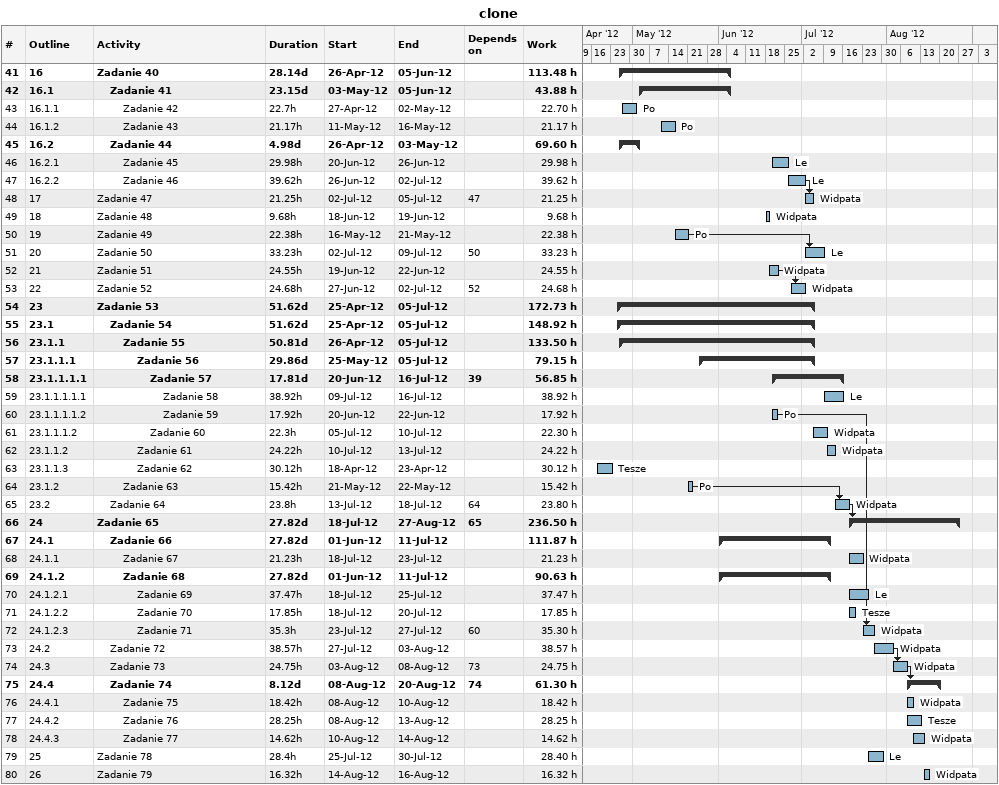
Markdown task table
clone

| ID | WBS | Task | Duration | Start | Finish | Predecessors | Resources | Work (h) |
|---|---|---|---|---|---|---|---|---|
| 41 | 16 | **Zadanie 40** | 28.14d | 2012-04-26 | 2012-06-05 |  |  | 113.48 |
| 42 | 16.1 | **Zadanie 41** | 23.15d | 2012-05-03 | 2012-06-05 |  |  | 43.88 |
| 43 | 16.1.1 | Zadanie 42 | 22.7h | 2012-04-27 | 2012-05-02 |  | Po | 22.70 |
| 44 | 16.1.2 | Zadanie 43 | 21.17h | 2012-05-11 | 2012-05-16 |  | Po | 21.17 |
| 45 | 16.2 | **Zadanie 44** | 4.98d | 2012-04-26 | 2012-05-03 |  |  | 69.60 |
| 46 | 16.2.1 | Zadanie 45 | 29.98h | 2012-06-20 | 2012-06-26 |  | Le | 29.98 |
| 47 | 16.2.2 | Zadanie 46 | 39.62h | 2012-06-26 | 2012-07-02 |  | Le | 39.62 |
| 48 | 17 | Zadanie 47 | 21.25h | 2012-07-02 | 2012-07-05 | 47 | Widpata | 21.25 |
| 49 | 18 | Zadanie 48 | 9.68h | 2012-06-18 | 2012-06-19 |  | Widpata | 9.68 |
| 50 | 19 | Zadanie 49 | 22.38h | 2012-05-16 | 2012-05-21 |  | Po | 22.38 |
| 51 | 20 | Zadanie 50 | 33.23h | 2012-07-02 | 2012-07-09 | 50 | Le | 33.23 |
| 52 | 21 | Zadanie 51 | 24.55h | 2012-06-19 | 2012-06-22 |  | Widpata | 24.55 |
| 53 | 22 | Zadanie 52 | 24.68h | 2012-06-27 | 2012-07-02 | 52 | Widpata | 24.68 |
| 54 | 23 | **Zadanie 53** | 51.62d | 2012-04-25 | 2012-07-05 |  |  | 172.73 |
| 55 | 23.1 | **Zadanie 54** | 51.62d | 2012-04-25 | 2012-07-05 |  |  | 148.92 |
| 56 | 23.1.1 | **Zadanie 55** | 50.81d | 2012-04-26 | 2012-07-05 |  |  | 133.50 |
| 57 | 23.1.1.1 | **Zadanie 56** | 29.86d | 2012-05-25 | 2012-07-05 |  |  | 79.15 |
| 58 | 23.1.1.1.1 | **Zadanie 57** | 17.81d | 2012-06-20 | 2012-07-16 | 39 |  | 56.85 |
| 59 | 23.1.1.1.1.1 | Zadanie 58 | 38.92h | 2012-07-09 | 2012-07-16 |  | Le | 38.92 |
| 60 | 23.1.1.1.1.2 | Zadanie 59 | 17.92h | 2012-06-20 | 2012-06-22 |  | Po | 17.92 |
| 61 | 23.1.1.1.2 | Zadanie 60 | 22.3h | 2012-07-05 | 2012-07-10 |  | Widpata | 22.30 |
| 62 | 23.1.1.2 | Zadanie 61 | 24.22h | 2012-07-10 | 2012-07-13 |  | Widpata | 24.22 |
| 63 | 23.1.1.3 | Zadanie 62 | 30.12h | 2012-04-18 | 2012-04-23 |  | Tesze | 30.12 |
| 64 | 23.1.2 | Zadanie 63 | 15.42h | 2012-05-21 | 2012-05-22 |  | Po | 15.42 |
| 65 | 23.2 | Zadanie 64 | 23.8h | 2012-07-13 | 2012-07-18 | 64 | Widpata | 23.80 |
| 66 | 24 | **Zadanie 65** | 27.82d | 2012-07-18 | 2012-08-27 | 65 |  | 236.50 |
| 67 | 24.1 | **Zadanie 66** | 27.82d | 2012-06-01 | 2012-07-11 |  |  | 111.87 |
| 68 | 24.1.1 | Zadanie 67 | 21.23h | 2012-07-18 | 2012-07-23 |  | Widpata | 21.23 |
| 69 | 24.1.2 | **Zadanie 68** | 27.82d | 2012-06-01 | 2012-07-11 |  |  | 90.63 |
| 70 | 24.1.2.1 | Zadanie 69 | 37.47h | 2012-07-18 | 2012-07-25 |  | Le | 37.47 |
| 71 | 24.1.2.2 | Zadanie 70 | 17.85h | 2012-07-18 | 2012-07-20 |  | Tesze | 17.85 |
| 72 | 24.1.2.3 | Zadanie 71 | 35.3h | 2012-07-23 | 2012-07-27 | 60 | Widpata | 35.30 |
| 73 | 24.2 | Zadanie 72 | 38.57h | 2012-07-27 | 2012-08-03 |  | Widpata | 38.57 |
| 74 | 24.3 | Zadanie 73 | 24.75h | 2012-08-03 | 2012-08-08 | 73 | Widpata | 24.75 |
| 75 | 24.4 | **Zadanie 74** | 8.12d | 2012-08-08 | 2012-08-20 | 74 |  | 61.30 |
| 76 | 24.4.1 | Zadanie 75 | 18.42h | 2012-08-08 | 2012-08-10 |  | Widpata | 18.42 |
| 77 | 24.4.2 | Zadanie 76 | 28.25h | 2012-08-08 | 2012-08-13 |  | Tesze | 28.25 |
| 78 | 24.4.3 | Zadanie 77 | 14.62h | 2012-08-10 | 2012-08-14 |  | Widpata | 14.62 |
| 79 | 25 | Zadanie 78 | 28.4h | 2012-07-25 | 2012-07-30 |  | Le | 28.40 |
| 80 | 26 | Zadanie 79 | 16.32h | 2012-08-14 | 2012-08-16 |  | Widpata | 16.32 |
